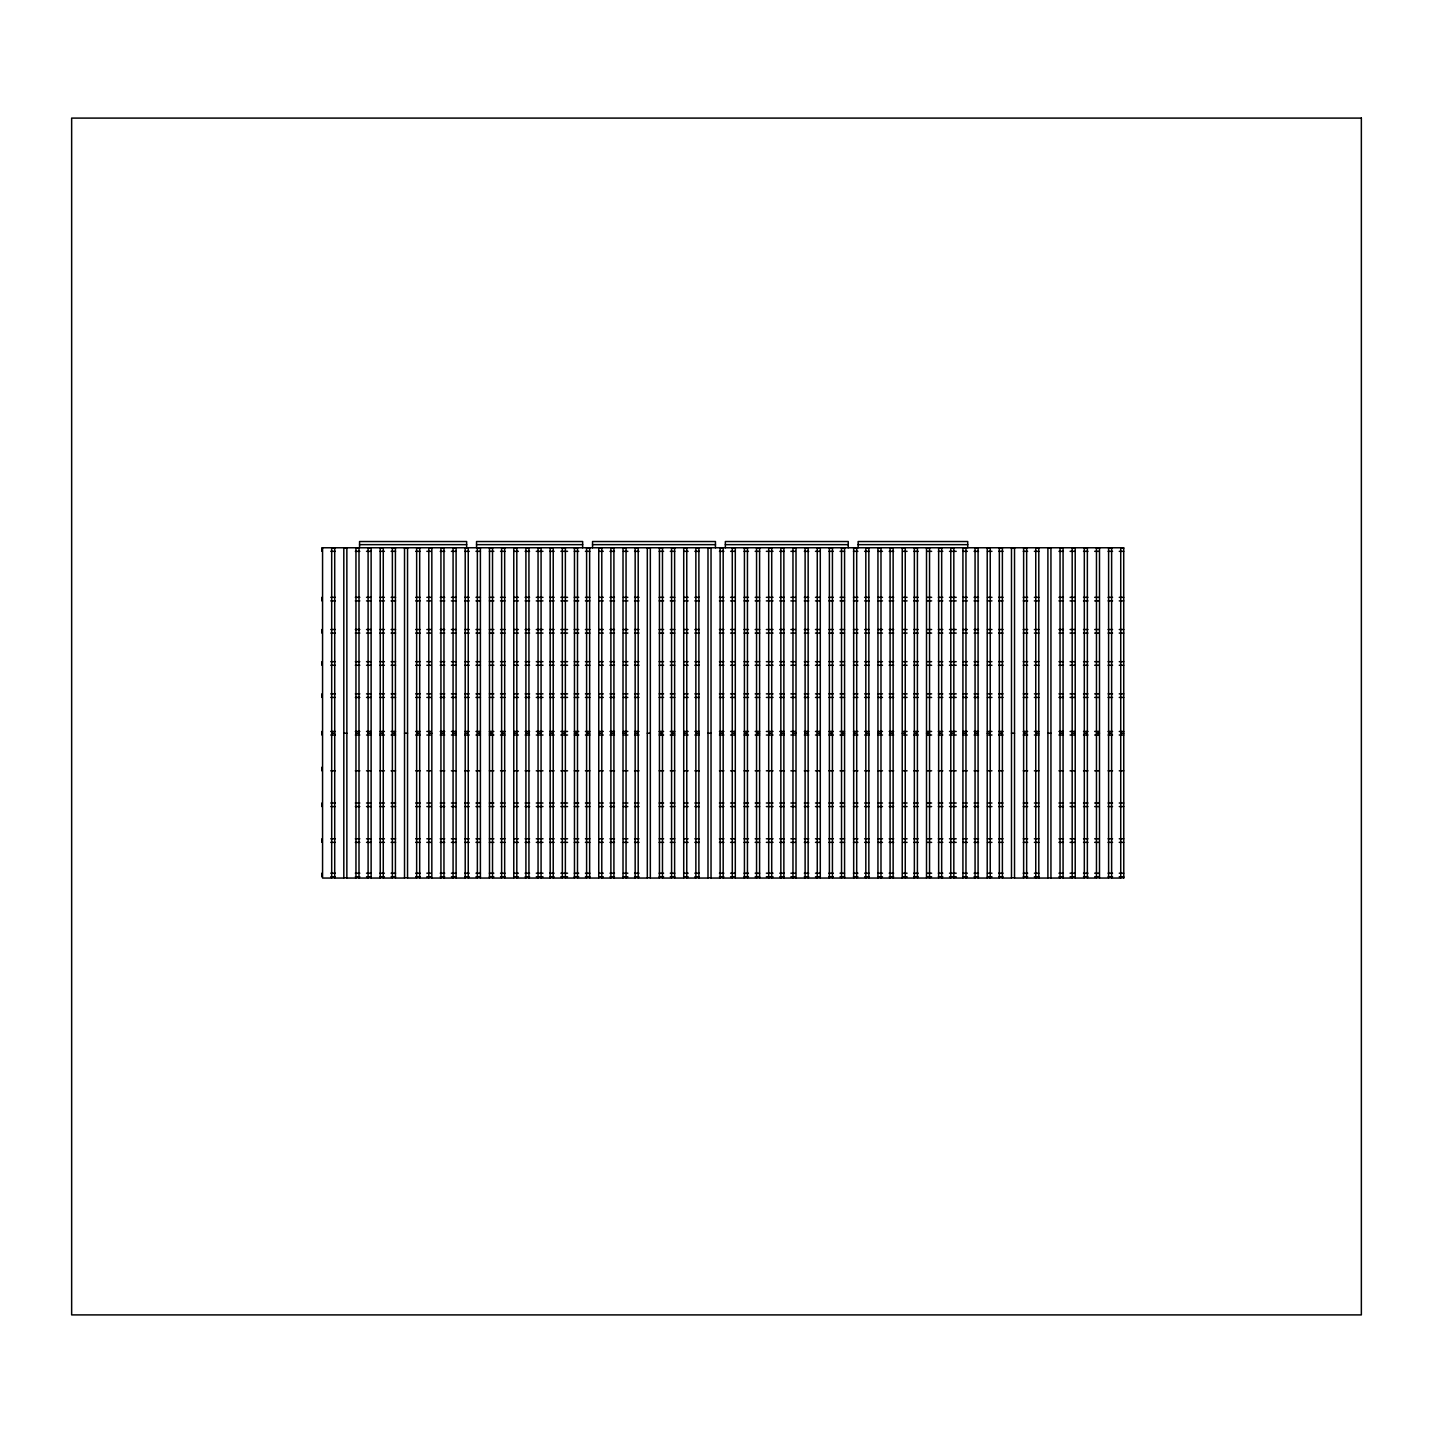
<?xml version="1.0" encoding="UTF-8"?>
<svg xmlns="http://www.w3.org/2000/svg" width="1433" height="1433" viewBox="0 0 1433 1433"><rect width="100%" height="100%" fill="white"/><g stroke="black" fill="none" stroke-linecap="round" stroke-linejoin="round"><path stroke-width="1.5" d="M735.308 547.782L735.308 878.053L744.426 878.053L744.426 547.782M747.453 547.782L747.453 878.053L756.552 878.053L756.552 547.782M759.597 547.782L759.597 878.053L768.697 878.053L768.697 547.782M771.724 547.782L771.724 878.053L780.842 878.053L780.842 547.782M783.869 547.782L783.869 878.053L792.968 878.053L792.968 547.782M796.014 547.782L796.014 878.053L805.113 878.053L805.113 547.782M808.158 547.782L808.158 878.053L817.258 878.053L817.258 547.782M820.285 547.782L820.285 878.053L829.385 878.053L829.385 547.782M832.43 547.782L832.43 878.053L841.529 878.053L841.529 547.782M844.574 547.782L844.574 878.053L853.674 878.053L853.674 547.782M856.701 547.782L856.701 878.053L865.819 878.053L865.819 547.782M868.846 547.782L868.846 878.053L877.945 878.053L877.945 547.782M880.99 547.782L880.99 878.053L890.09 878.053L890.09 547.782M893.135 547.782L893.135 878.053L902.235 878.053L902.235 547.782M905.262 547.782L905.262 878.053L914.361 878.053L914.361 547.782M938.651 547.782L938.651 878.053L929.551 878.053L929.551 547.782M950.778 547.782L950.778 878.053L941.678 878.053L941.678 547.782M999.338 547.782L999.338 878.053L990.239 878.053L990.239 547.782M1026.655 547.782L1026.655 878.053L1035.754 878.053L1035.754 547.782M1047.899 547.782L1047.899 878.053L1038.8 878.053L1038.8 547.782M1060.044 547.782L1060.044 878.053L1050.944 878.053L1050.944 547.782M359.558 544.647L466.656 544.647M476.544 544.647L582.658 544.647M592.546 544.647L715.461 544.647M725.349 544.647L848.246 544.647M858.134 544.647L967.723 544.647M331.686 548.123L334.713 548.123M343.813 548.123L346.858 548.123M355.957 548.123L359.002 548.123M368.102 548.123L371.129 548.123M380.229 548.123L383.274 548.123M392.373 548.123L395.418 548.123M404.518 548.123L407.545 548.123M416.645 548.123L419.69 548.123M428.789 548.123L431.835 548.123M440.934 548.123L443.961 548.123M453.079 548.123L456.106 548.123M465.206 548.123L468.251 548.123M477.35 548.123L480.395 548.123M489.495 548.123L492.522 548.123M501.622 548.123L504.667 548.123M513.766 548.123L516.811 548.123M525.911 548.123L528.938 548.123M538.056 548.123L541.083 548.123M550.182 548.123L553.228 548.123M562.327 548.123L565.372 548.123M574.472 548.123L577.499 548.123M586.599 548.123L589.644 548.123M598.743 548.123L601.788 548.123M610.888 548.123L613.915 548.123M623.015 548.123L626.06 548.123M635.159 548.123L638.204 548.123M647.304 548.123L650.331 548.123M659.449 548.123L662.476 548.123M671.575 548.123L674.621 548.123M683.72 548.123L686.765 548.123M695.865 548.123L698.892 548.123M707.992 548.123L711.037 548.123M720.136 548.123L723.181 548.123M732.281 548.123L735.308 548.123M744.426 548.123L747.453 548.123M756.552 548.123L759.597 548.123M768.697 548.123L771.724 548.123M780.842 548.123L783.869 548.123M792.968 548.123L796.014 548.123M805.113 548.123L808.158 548.123M817.258 548.123L820.285 548.123M829.385 548.123L832.43 548.123M841.529 548.123L844.574 548.123M853.674 548.123L856.701 548.123M865.819 548.123L868.846 548.123M877.945 548.123L880.99 548.123M890.09 548.123L893.135 548.123M902.235 548.123L905.262 548.123M914.361 548.123L917.407 548.123M926.506 548.123L929.551 548.123M938.651 548.123L941.678 548.123M950.778 548.123L953.823 548.123M962.922 548.123L965.967 548.123M975.067 548.123L978.094 548.123M987.212 548.123L990.239 548.123M999.338 548.123L1002.384 548.123M1011.483 548.123L1014.528 548.123M1023.628 548.123L1026.655 548.123M1035.754 548.123L1038.8 548.123M1047.899 548.123L1050.944 548.123M1060.044 548.123L1063.071 548.123M1072.189 548.123L1075.216 548.123M1084.315 548.123L1087.36 548.123M1096.46 548.123L1099.505 548.123M1108.605 548.123L1111.632 548.123M1120.731 548.123L1123.777 548.123M330.79 551.329L335.25 551.329M355.348 551.329L359.826 551.329M366.526 551.329L370.986 551.329M379.924 551.329L384.402 551.329M391.102 551.329L395.562 551.329M415.66 551.329L420.138 551.329M426.837 551.329L431.297 551.329M440.236 551.329L444.696 551.329M451.395 551.329L455.873 551.329M464.811 551.329L469.272 551.329M475.971 551.329L480.431 551.329M489.369 551.329L493.848 551.329M500.547 551.329L505.007 551.329M513.945 551.329L518.406 551.329M525.105 551.329L529.583 551.329M536.282 551.329L542.982 551.329M549.681 551.329L554.141 551.329M560.858 551.329L567.558 551.329M574.257 551.329L578.717 551.329M585.416 551.329L589.894 551.329M598.815 551.329L603.293 551.329M609.992 551.329L614.452 551.329M623.391 551.329L627.851 551.329M634.568 551.329L639.028 551.329M659.126 551.329L663.604 551.329M670.304 551.329L674.764 551.329M683.702 551.329L688.162 551.329M694.862 551.329L699.34 551.329M719.438 551.329L723.898 551.329M730.597 551.329L735.075 551.329M744.014 551.329L748.474 551.329M755.173 551.329L759.651 551.329M766.35 551.329L773.05 551.329M779.749 551.329L784.209 551.329M790.909 551.329L795.387 551.329M804.307 551.329L808.785 551.329M815.484 551.329L819.945 551.329M828.883 551.329L833.361 551.329M840.06 551.329L844.521 551.329M853.459 551.329L857.919 551.329M864.618 551.329L869.097 551.329M878.017 551.329L882.495 551.329M889.194 551.329L893.655 551.329M902.593 551.329L907.071 551.329M913.77 551.329L918.231 551.329M927.169 551.329L931.629 551.329M938.328 551.329L942.807 551.329M949.506 551.329L956.205 551.329M962.904 551.329L967.365 551.329M974.064 551.329L978.542 551.329M987.48 551.329L991.941 551.329M998.64 551.329L1003.1 551.329M1023.216 551.329L1027.676 551.329M1034.375 551.329L1038.853 551.329M1058.951 551.329L1063.411 551.329M1070.111 551.329L1074.589 551.329M1083.527 551.329L1087.987 551.329M1094.687 551.329L1099.147 551.329M1108.085 551.329L1112.563 551.329M1119.263 551.329L1123.723 551.329M330.79 597.328L335.25 597.328M355.348 597.328L359.826 597.328M366.526 597.328L370.986 597.328M379.924 597.328L384.402 597.328M391.102 597.328L395.562 597.328M415.66 597.328L420.138 597.328M426.837 597.328L431.297 597.328M440.236 597.328L444.696 597.328M451.395 597.328L455.873 597.328M464.811 597.328L469.272 597.328M475.971 597.328L480.431 597.328M489.369 597.328L493.848 597.328M500.547 597.328L505.007 597.328M513.945 597.328L518.406 597.328M525.105 597.328L529.583 597.328M536.282 597.328L542.982 597.328M549.681 597.328L554.141 597.328M560.858 597.328L567.558 597.328M574.257 597.328L578.717 597.328M585.416 597.328L589.894 597.328M598.815 597.328L603.293 597.328M609.992 597.328L614.452 597.328M623.391 597.328L627.851 597.328M634.568 597.328L639.028 597.328M659.126 597.328L663.604 597.328M670.304 597.328L674.764 597.328M683.702 597.328L688.162 597.328M694.862 597.328L699.34 597.328M719.438 597.328L723.898 597.328M730.597 597.328L735.075 597.328M744.014 597.328L748.474 597.328M755.173 597.328L759.651 597.328M766.35 597.328L773.05 597.328M779.749 597.328L784.209 597.328M790.909 597.328L795.387 597.328M804.307 597.328L808.785 597.328M815.484 597.328L819.945 597.328M828.883 597.328L833.361 597.328M840.06 597.328L844.521 597.328M853.459 597.328L857.919 597.328M864.618 597.328L869.097 597.328M878.017 597.328L882.495 597.328M889.194 597.328L893.655 597.328M902.593 597.328L907.071 597.328M913.77 597.328L918.231 597.328M927.169 597.328L931.629 597.328M938.328 597.328L942.807 597.328M949.506 597.328L956.205 597.328M962.904 597.328L967.365 597.328M974.064 597.328L978.542 597.328M987.48 597.328L991.941 597.328M998.64 597.328L1003.1 597.328M1023.216 597.328L1027.676 597.328M1034.375 597.328L1038.853 597.328M1058.951 597.328L1063.411 597.328M1070.111 597.328L1074.589 597.328M1083.527 597.328L1087.987 597.328M1094.687 597.328L1099.147 597.328M1108.085 597.328L1112.563 597.328M1119.263 597.328L1123.723 597.328M330.79 600.893L335.25 600.893M355.348 600.893L359.826 600.893M366.526 600.893L370.986 600.893M379.924 600.893L384.402 600.893M391.102 600.893L395.562 600.893M415.66 600.893L420.138 600.893M426.837 600.893L431.297 600.893M440.236 600.893L444.696 600.893M451.395 600.893L455.873 600.893M464.811 600.893L469.272 600.893M475.971 600.893L480.431 600.893M489.369 600.893L493.848 600.893M500.547 600.893L505.007 600.893M513.945 600.893L518.406 600.893M525.105 600.893L529.583 600.893M536.282 600.893L542.982 600.893M549.681 600.893L554.141 600.893M560.858 600.893L567.558 600.893M574.257 600.893L578.717 600.893M585.416 600.893L589.894 600.893M598.815 600.893L603.293 600.893M609.992 600.893L614.452 600.893M623.391 600.893L627.851 600.893M634.568 600.893L639.028 600.893M659.126 600.893L663.604 600.893M670.304 600.893L674.764 600.893M683.702 600.893L688.162 600.893M694.862 600.893L699.34 600.893M719.438 600.893L723.898 600.893M730.597 600.893L735.075 600.893M744.014 600.893L748.474 600.893M755.173 600.893L759.651 600.893M766.35 600.893L773.05 600.893M779.749 600.893L784.209 600.893M790.909 600.893L795.387 600.893M804.307 600.893L808.785 600.893M815.484 600.893L819.945 600.893M828.883 600.893L833.361 600.893M840.06 600.893L844.521 600.893M853.459 600.893L857.919 600.893M864.618 600.893L869.097 600.893M878.017 600.893L882.495 600.893M889.194 600.893L893.655 600.893M902.593 600.893L907.071 600.893M913.77 600.893L918.231 600.893M927.169 600.893L931.629 600.893M938.328 600.893L942.807 600.893M949.506 600.893L956.205 600.893M962.904 600.893L967.365 600.893M974.064 600.893L978.542 600.893M987.48 600.893L991.941 600.893M998.64 600.893L1003.1 600.893M1023.216 600.893L1027.676 600.893M1034.375 600.893L1038.853 600.893M1058.951 600.893L1063.411 600.893M1070.111 600.893L1074.589 600.893M1083.527 600.893L1087.987 600.893M1094.687 600.893L1099.147 600.893M1108.085 600.893L1112.563 600.893M1119.263 600.893L1123.723 600.893M330.79 629.517L335.25 629.517M355.348 629.517L359.826 629.517M366.526 629.517L370.986 629.517M379.924 629.517L384.402 629.517M391.102 629.517L395.562 629.517M415.66 629.517L420.138 629.517M426.837 629.517L431.297 629.517M440.236 629.517L444.696 629.517M451.395 629.517L455.873 629.517M464.811 629.517L469.272 629.517M475.971 629.517L480.431 629.517M489.369 629.517L493.848 629.517M500.547 629.517L505.007 629.517M513.945 629.517L518.406 629.517M525.105 629.517L529.583 629.517M536.282 629.517L542.982 629.517M549.681 629.517L554.141 629.517M560.858 629.517L567.558 629.517M574.257 629.517L578.717 629.517M585.416 629.517L589.894 629.517M598.815 629.517L603.293 629.517M609.992 629.517L614.452 629.517M623.391 629.517L627.851 629.517M634.568 629.517L639.028 629.517M659.126 629.517L663.604 629.517M670.304 629.517L674.764 629.517M683.702 629.517L688.162 629.517M694.862 629.517L699.34 629.517M719.438 629.517L723.898 629.517M730.597 629.517L735.075 629.517M744.014 629.517L748.474 629.517M755.173 629.517L759.651 629.517M766.35 629.517L773.05 629.517M779.749 629.517L784.209 629.517M790.909 629.517L795.387 629.517M804.307 629.517L808.785 629.517M815.484 629.517L819.945 629.517M828.883 629.517L833.361 629.517M840.06 629.517L844.521 629.517M853.459 629.517L857.919 629.517M864.618 629.517L869.097 629.517M878.017 629.517L882.495 629.517M889.194 629.517L893.655 629.517M902.593 629.517L907.071 629.517M913.77 629.517L918.231 629.517M927.169 629.517L931.629 629.517M938.328 629.517L942.807 629.517M949.506 629.517L956.205 629.517M962.904 629.517L967.365 629.517M974.064 629.517L978.542 629.517M987.48 629.517L991.941 629.517M998.64 629.517L1003.1 629.517M1023.216 629.517L1027.676 629.517M1034.375 629.517L1038.853 629.517M1058.951 629.517L1063.411 629.517M1070.111 629.517L1074.589 629.517M1083.527 629.517L1087.987 629.517M1094.687 629.517L1099.147 629.517M1108.085 629.517L1112.563 629.517M1119.263 629.517L1123.723 629.517M330.79 633.081L335.25 633.081M355.348 633.081L359.826 633.081M366.526 633.081L370.986 633.081M379.924 633.081L384.402 633.081M391.102 633.081L395.562 633.081M415.66 633.081L420.138 633.081M426.837 633.081L431.297 633.081M440.236 633.081L444.696 633.081M451.395 633.081L455.873 633.081M464.811 633.081L469.272 633.081M475.971 633.081L480.431 633.081M489.369 633.081L493.848 633.081M500.547 633.081L505.007 633.081M513.945 633.081L518.406 633.081M525.105 633.081L529.583 633.081M536.282 633.081L542.982 633.081M549.681 633.081L554.141 633.081M560.858 633.081L567.558 633.081M574.257 633.081L578.717 633.081M585.416 633.081L589.894 633.081M598.815 633.081L603.293 633.081M609.992 633.081L614.452 633.081M623.391 633.081L627.851 633.081M634.568 633.081L639.028 633.081M659.126 633.081L663.604 633.081M670.304 633.081L674.764 633.081M683.702 633.081L688.162 633.081M694.862 633.081L699.34 633.081M719.438 633.081L723.898 633.081M730.597 633.081L735.075 633.081M744.014 633.081L748.474 633.081M755.173 633.081L759.651 633.081M766.35 633.081L773.05 633.081M779.749 633.081L784.209 633.081M790.909 633.081L795.387 633.081M804.307 633.081L808.785 633.081M815.484 633.081L819.945 633.081M828.883 633.081L833.361 633.081M840.06 633.081L844.521 633.081M853.459 633.081L857.919 633.081M864.618 633.081L869.097 633.081M878.017 633.081L882.495 633.081M889.194 633.081L893.655 633.081M902.593 633.081L907.071 633.081M913.77 633.081L918.231 633.081M927.169 633.081L931.629 633.081M938.328 633.081L942.807 633.081M949.506 633.081L956.205 633.081M962.904 633.081L967.365 633.081M974.064 633.081L978.542 633.081M987.48 633.081L991.941 633.081M998.64 633.081L1003.1 633.081M1023.216 633.081L1027.676 633.081M1034.375 633.081L1038.853 633.081M1058.951 633.081L1063.411 633.081M1070.111 633.081L1074.589 633.081M1083.527 633.081L1087.987 633.081M1094.687 633.081L1099.147 633.081M1108.085 633.081L1112.563 633.081M1119.263 633.081L1123.723 633.081M330.79 661.688L335.25 661.688M355.348 661.688L359.826 661.688M366.526 661.688L370.986 661.688M379.924 661.688L384.402 661.688M391.102 661.688L395.562 661.688M415.66 661.688L420.138 661.688M426.837 661.688L431.297 661.688M440.236 661.688L444.696 661.688M451.395 661.688L455.873 661.688M464.811 661.688L469.272 661.688M475.971 661.688L480.431 661.688M489.369 661.688L493.848 661.688M500.547 661.688L505.007 661.688M513.945 661.688L518.406 661.688M525.105 661.688L529.583 661.688M536.282 661.688L542.982 661.688M549.681 661.688L554.141 661.688M560.858 661.688L567.558 661.688M574.257 661.688L578.717 661.688M585.416 661.688L589.894 661.688M598.815 661.688L603.293 661.688M609.992 661.688L614.452 661.688M623.391 661.688L627.851 661.688M634.568 661.688L639.028 661.688M659.126 661.688L663.604 661.688M670.304 661.688L674.764 661.688M683.702 661.688L688.162 661.688M694.862 661.688L699.34 661.688M719.438 661.688L723.898 661.688M730.597 661.688L735.075 661.688M744.014 661.688L748.474 661.688M755.173 661.688L759.651 661.688M766.35 661.688L773.05 661.688M779.749 661.688L784.209 661.688M790.909 661.688L795.387 661.688M804.307 661.688L808.785 661.688M815.484 661.688L819.945 661.688M828.883 661.688L833.361 661.688M840.06 661.688L844.521 661.688M853.459 661.688L857.919 661.688M864.618 661.688L869.097 661.688M878.017 661.688L882.495 661.688M889.194 661.688L893.655 661.688M902.593 661.688L907.071 661.688M913.77 661.688L918.231 661.688M927.169 661.688L931.629 661.688M938.328 661.688L942.807 661.688M949.506 661.688L956.205 661.688M962.904 661.688L967.365 661.688M974.064 661.688L978.542 661.688M987.48 661.688L991.941 661.688M998.64 661.688L1003.1 661.688M1023.216 661.688L1027.676 661.688M1034.375 661.688L1038.853 661.688M1058.951 661.688L1063.411 661.688M1070.111 661.688L1074.589 661.688M1083.527 661.688L1087.987 661.688M1094.687 661.688L1099.147 661.688M1108.085 661.688L1112.563 661.688M1119.263 661.688L1123.723 661.688M330.79 665.252L335.25 665.252M355.348 665.252L359.826 665.252M366.526 665.252L370.986 665.252M379.924 665.252L384.402 665.252M391.102 665.252L395.562 665.252M415.66 665.252L420.138 665.252M426.837 665.252L431.297 665.252M440.236 665.252L444.696 665.252M451.395 665.252L455.873 665.252M464.811 665.252L469.272 665.252M475.971 665.252L480.431 665.252M489.369 665.252L493.848 665.252M500.547 665.252L505.007 665.252M513.945 665.252L518.406 665.252M525.105 665.252L529.583 665.252M536.282 665.252L542.982 665.252M549.681 665.252L554.141 665.252M560.858 665.252L567.558 665.252M574.257 665.252L578.717 665.252M585.416 665.252L589.894 665.252M598.815 665.252L603.293 665.252M609.992 665.252L614.452 665.252M623.391 665.252L627.851 665.252M634.568 665.252L639.028 665.252M659.126 665.252L663.604 665.252M670.304 665.252L674.764 665.252M683.702 665.252L688.162 665.252M694.862 665.252L699.34 665.252M719.438 665.252L723.898 665.252M730.597 665.252L735.075 665.252M744.014 665.252L748.474 665.252M755.173 665.252L759.651 665.252M766.35 665.252L773.05 665.252M779.749 665.252L784.209 665.252M790.909 665.252L795.387 665.252M804.307 665.252L808.785 665.252M815.484 665.252L819.945 665.252M828.883 665.252L833.361 665.252M840.06 665.252L844.521 665.252M853.459 665.252L857.919 665.252M864.618 665.252L869.097 665.252M878.017 665.252L882.495 665.252M889.194 665.252L893.655 665.252M902.593 665.252L907.071 665.252M913.77 665.252L918.231 665.252M927.169 665.252L931.629 665.252M938.328 665.252L942.807 665.252M949.506 665.252L956.205 665.252M962.904 665.252L967.365 665.252M974.064 665.252L978.542 665.252M987.48 665.252L991.941 665.252M998.64 665.252L1003.1 665.252M1023.216 665.252L1027.676 665.252M1034.375 665.252L1038.853 665.252M1058.951 665.252L1063.411 665.252M1070.111 665.252L1074.589 665.252M1083.527 665.252L1087.987 665.252M1094.687 665.252L1099.147 665.252M1108.085 665.252L1112.563 665.252M1119.263 665.252L1123.723 665.252M330.79 693.859L335.25 693.859M355.348 693.859L359.826 693.859M366.526 693.859L370.986 693.859M379.924 693.859L384.402 693.859M391.102 693.859L395.562 693.859M415.66 693.859L420.138 693.859M426.837 693.859L431.297 693.859M440.236 693.859L444.696 693.859M451.395 693.859L455.873 693.859M464.811 693.859L469.272 693.859M475.971 693.859L480.431 693.859M489.369 693.859L493.848 693.859M500.547 693.859L505.007 693.859M513.945 693.859L518.406 693.859M525.105 693.859L529.583 693.859M536.282 693.859L542.982 693.859M549.681 693.859L554.141 693.859M560.858 693.859L567.558 693.859M574.257 693.859L578.717 693.859M585.416 693.859L589.894 693.859M598.815 693.859L603.293 693.859M609.992 693.859L614.452 693.859M623.391 693.859L627.851 693.859M634.568 693.859L639.028 693.859M659.126 693.859L663.604 693.859M670.304 693.859L674.764 693.859M683.702 693.859L688.162 693.859M694.862 693.859L699.34 693.859M719.438 693.859L723.898 693.859M730.597 693.859L735.075 693.859M744.014 693.859L748.474 693.859M755.173 693.859L759.651 693.859M766.35 693.859L773.05 693.859M779.749 693.859L784.209 693.859M790.909 693.859L795.387 693.859M804.307 693.859L808.785 693.859M815.484 693.859L819.945 693.859M828.883 693.859L833.361 693.859M840.06 693.859L844.521 693.859M853.459 693.859L857.919 693.859M864.618 693.859L869.097 693.859M878.017 693.859L882.495 693.859M889.194 693.859L893.655 693.859M902.593 693.859L907.071 693.859M913.77 693.859L918.231 693.859M927.169 693.859L931.629 693.859M938.328 693.859L942.807 693.859M949.506 693.859L956.205 693.859M962.904 693.859L967.365 693.859M974.064 693.859L978.542 693.859M987.48 693.859L991.941 693.859M998.64 693.859L1003.1 693.859M1023.216 693.859L1027.676 693.859M1034.375 693.859L1038.853 693.859M1058.951 693.859L1063.411 693.859M1070.111 693.859L1074.589 693.859M1083.527 693.859L1087.987 693.859M1094.687 693.859L1099.147 693.859M1108.085 693.859L1112.563 693.859M1119.263 693.859L1123.723 693.859M330.79 697.423L335.25 697.423M355.348 697.423L359.826 697.423M366.526 697.423L370.986 697.423M379.924 697.423L384.402 697.423M391.102 697.423L395.562 697.423M415.66 697.423L420.138 697.423M426.837 697.423L431.297 697.423M440.236 697.423L444.696 697.423M451.395 697.423L455.873 697.423M464.811 697.423L469.272 697.423M475.971 697.423L480.431 697.423M489.369 697.423L493.848 697.423M500.547 697.423L505.007 697.423M513.945 697.423L518.406 697.423M525.105 697.423L529.583 697.423M536.282 697.423L542.982 697.423M549.681 697.423L554.141 697.423M560.858 697.423L567.558 697.423M574.257 697.423L578.717 697.423M585.416 697.423L589.894 697.423M598.815 697.423L603.293 697.423M609.992 697.423L614.452 697.423M623.391 697.423L627.851 697.423M634.568 697.423L639.028 697.423M659.126 697.423L663.604 697.423M670.304 697.423L674.764 697.423M683.702 697.423L688.162 697.423M694.862 697.423L699.34 697.423M719.438 697.423L723.898 697.423M730.597 697.423L735.075 697.423M744.014 697.423L748.474 697.423M755.173 697.423L759.651 697.423M766.35 697.423L773.05 697.423M779.749 697.423L784.209 697.423M790.909 697.423L795.387 697.423M804.307 697.423L808.785 697.423M815.484 697.423L819.945 697.423M828.883 697.423L833.361 697.423M840.06 697.423L844.521 697.423M853.459 697.423L857.919 697.423M864.618 697.423L869.097 697.423M878.017 697.423L882.495 697.423M889.194 697.423L893.655 697.423M902.593 697.423L907.071 697.423M913.77 697.423L918.231 697.423M927.169 697.423L931.629 697.423M938.328 697.423L942.807 697.423M949.506 697.423L956.205 697.423M962.904 697.423L967.365 697.423M974.064 697.423L978.542 697.423M987.48 697.423L991.941 697.423M998.64 697.423L1003.1 697.423M1023.216 697.423L1027.676 697.423M1034.375 697.423L1038.853 697.423M1058.951 697.423L1063.411 697.423M1070.111 697.423L1074.589 697.423M1083.527 697.423L1087.987 697.423M1094.687 697.423L1099.147 697.423M1108.085 697.423L1112.563 697.423M1119.263 697.423L1123.723 697.423M330.79 731.457L335.25 731.457M355.348 731.457L359.826 731.457M366.526 731.457L370.986 731.457M379.924 731.457L384.402 731.457M391.102 731.457L395.562 731.457M415.66 731.457L420.138 731.457M426.837 731.457L431.297 731.457M440.236 731.457L444.696 731.457M451.395 731.457L455.873 731.457M464.811 731.457L469.272 731.457M475.971 731.457L480.431 731.457M489.369 731.457L493.848 731.457M500.547 731.457L505.007 731.457M513.945 731.457L518.406 731.457M525.105 731.457L529.583 731.457M536.282 731.457L542.982 731.457M549.681 731.457L554.141 731.457M560.858 731.457L567.558 731.457M574.257 731.457L578.717 731.457M585.416 731.457L589.894 731.457M598.815 731.457L603.293 731.457M609.992 731.457L614.452 731.457M623.391 731.457L627.851 731.457M634.568 731.457L639.028 731.457M659.126 731.457L663.604 731.457M670.304 731.457L674.764 731.457M683.702 731.457L688.162 731.457M694.862 731.457L699.34 731.457M719.438 731.457L723.898 731.457M730.597 731.457L735.075 731.457M744.014 731.457L748.474 731.457M755.173 731.457L759.651 731.457M766.35 731.457L773.05 731.457M779.749 731.457L784.209 731.457M790.909 731.457L795.387 731.457M804.307 731.457L808.785 731.457M815.484 731.457L819.945 731.457M828.883 731.457L833.361 731.457M840.06 731.457L844.521 731.457M853.459 731.457L857.919 731.457M864.618 731.457L869.097 731.457M878.017 731.457L882.495 731.457M889.194 731.457L893.655 731.457M902.593 731.457L907.071 731.457M913.77 731.457L918.231 731.457M927.169 731.457L931.629 731.457M938.328 731.457L942.807 731.457M949.506 731.457L956.205 731.457M962.904 731.457L967.365 731.457M974.064 731.457L978.542 731.457M987.48 731.457L991.941 731.457M998.64 731.457L1003.1 731.457M1023.216 731.457L1027.676 731.457M1034.375 731.457L1038.853 731.457M1058.951 731.457L1063.411 731.457M1070.111 731.457L1074.589 731.457M1083.527 731.457L1087.987 731.457M1094.687 731.457L1099.147 731.457M1108.085 731.457L1112.563 731.457M1119.263 731.457L1123.723 731.457M331.686 733.194L334.713 733.248M343.813 733.248L346.858 733.194M355.957 733.194L359.002 733.248M368.102 733.248L371.129 733.194M380.229 733.248L383.274 733.194M392.373 733.248L395.418 733.194M404.518 733.248L407.545 733.194M416.645 733.248L419.69 733.194M428.789 733.194L431.835 733.248M440.934 733.194L443.961 733.248M453.079 733.194L456.106 733.248M465.206 733.248L468.251 733.194M477.35 733.248L480.395 733.194M489.495 733.248L492.522 733.194M501.622 733.194L504.667 733.248M513.766 733.248L516.811 733.194M525.911 733.194L528.938 733.248M538.056 733.194L541.083 733.248M550.182 733.194L553.228 733.248M562.327 733.248L565.372 733.194M574.472 733.248L577.499 733.194M586.599 733.248L589.644 733.194M598.743 733.248L601.788 733.194M610.888 733.248L613.915 733.194M623.015 733.194L626.06 733.248M635.159 733.194L638.204 733.248M647.304 733.194L650.331 733.248M659.449 733.248L662.476 733.194M671.575 733.248L674.621 733.194M683.72 733.194L686.765 733.248M695.865 733.248L698.892 733.194M707.992 733.248L711.037 733.194M720.136 733.248L723.181 733.194M732.281 733.194L735.308 733.248M744.426 733.248L747.453 733.194M756.552 733.248L759.597 733.194M768.697 733.194L771.724 733.248M780.842 733.194L783.869 733.248M792.968 733.248L796.014 733.194M805.113 733.194L808.158 733.248M817.258 733.194L820.285 733.248M829.385 733.248L832.43 733.194M841.529 733.248L844.574 733.194M853.674 733.194L856.701 733.248M865.819 733.194L868.846 733.248M877.945 733.194L880.99 733.248M890.09 733.194L893.135 733.248M902.235 733.248L905.262 733.194M914.361 733.248L917.407 733.194M926.506 733.248L929.551 733.194M938.651 733.194L941.678 733.248M950.778 733.248L953.823 733.194M962.922 733.248L965.967 733.194M975.067 733.248L978.094 733.194M987.212 733.248L990.239 733.194M999.338 733.194L1002.384 733.248M1011.483 733.194L1014.528 733.248M1023.628 733.248L1026.655 733.194M1035.754 733.194L1038.8 733.194M1047.899 733.248L1050.944 733.194M1060.044 733.194L1063.071 733.248M1072.189 733.248L1075.216 733.194M1084.315 733.248L1087.36 733.194M1096.46 733.248L1099.505 733.194M1108.605 733.248L1111.632 733.194M1120.731 733.194L1123.777 733.248M330.79 735.022L335.25 735.022M355.348 735.022L359.826 735.022M366.526 735.022L370.986 735.022M379.924 735.022L384.402 735.022M391.102 735.022L395.562 735.022M415.66 735.022L420.138 735.022M426.837 735.022L431.297 735.022M440.236 735.022L444.696 735.022M451.395 735.022L455.873 735.022M464.811 735.022L469.272 735.022M475.971 735.022L480.431 735.022M489.369 735.022L493.848 735.022M500.547 735.022L505.007 735.022M513.945 735.022L518.406 735.022M525.105 735.022L529.583 735.022M536.282 735.022L542.982 735.022M549.681 735.022L554.141 735.022M560.858 735.022L567.558 735.022M574.257 735.022L578.717 735.022M585.416 735.022L589.894 735.022M598.815 735.022L603.293 735.022M609.992 735.022L614.452 735.022M623.391 735.022L627.851 735.022M634.568 735.022L639.028 735.022M659.126 735.022L663.604 735.022M670.304 735.022L674.764 735.022M683.702 735.022L688.162 735.022M694.862 735.022L699.34 735.022M719.438 735.022L723.898 735.022M730.597 735.022L735.075 735.022M744.014 735.022L748.474 735.022M755.173 735.022L759.651 735.022M766.35 735.022L773.05 735.022M779.749 735.022L784.209 735.022M790.909 735.022L795.387 735.022M804.307 735.022L808.785 735.022M815.484 735.022L819.945 735.022M828.883 735.022L833.361 735.022M840.06 735.022L844.521 735.022M853.459 735.022L857.919 735.022M864.618 735.022L869.097 735.022M878.017 735.022L882.495 735.022M889.194 735.022L893.655 735.022M902.593 735.022L907.071 735.022M913.77 735.022L918.231 735.022M927.169 735.022L931.629 735.022M938.328 735.022L942.807 735.022M949.506 735.022L956.205 735.022M962.904 735.022L967.365 735.022M974.064 735.022L978.542 735.022M987.48 735.022L991.941 735.022M998.64 735.022L1003.1 735.022M1023.216 735.022L1027.676 735.022M1034.375 735.022L1038.853 735.022M1058.951 735.022L1063.411 735.022M1070.111 735.022L1074.589 735.022M1083.527 735.022L1087.987 735.022M1094.687 735.022L1099.147 735.022M1108.085 735.022L1112.563 735.022M1119.263 735.022L1123.723 735.022M330.79 770.811L335.25 770.811M355.348 770.811L359.826 770.811M366.526 770.811L370.986 770.811M379.924 770.811L384.402 770.811M391.102 770.811L395.562 770.811M415.66 770.811L420.138 770.811M426.837 770.811L431.297 770.811M440.236 770.811L444.696 770.811M451.395 770.811L455.873 770.811M464.811 770.811L469.272 770.811M475.971 770.811L480.431 770.811M489.369 770.811L493.848 770.811M500.547 770.811L505.007 770.811M513.945 770.811L518.406 770.811M525.105 770.811L529.583 770.811M536.282 770.811L542.982 770.811M549.681 770.811L554.141 770.811M560.858 770.811L567.558 770.811M574.257 770.811L578.717 770.811M585.416 770.811L589.894 770.811M598.815 770.811L603.293 770.811M609.992 770.811L614.452 770.811M623.391 770.811L627.851 770.811M634.568 770.811L639.028 770.811M659.126 770.811L663.604 770.811M670.304 770.811L674.764 770.811M683.702 770.811L688.162 770.811M694.862 770.811L699.34 770.811M719.438 770.811L723.898 770.811M730.597 770.811L735.075 770.811M744.014 770.811L748.474 770.811M755.173 770.811L759.651 770.811M766.35 770.811L773.05 770.811M779.749 770.811L784.209 770.811M790.909 770.811L795.387 770.811M804.307 770.811L808.785 770.811M815.484 770.811L819.945 770.811M828.883 770.811L833.361 770.811M840.06 770.811L844.521 770.811M853.459 770.811L857.919 770.811M864.618 770.811L869.097 770.811M878.017 770.811L882.495 770.811M889.194 770.811L893.655 770.811M902.593 770.811L907.071 770.811M913.77 770.811L918.231 770.811M927.169 770.811L931.629 770.811M938.328 770.811L942.807 770.811M949.506 770.811L956.205 770.811M962.904 770.811L967.365 770.811M974.064 770.811L978.542 770.811M987.48 770.811L991.941 770.811M998.64 770.811L1003.1 770.811M1023.216 770.811L1027.676 770.811M1034.375 770.811L1038.853 770.811M1058.951 770.811L1063.411 770.811M1070.111 770.811L1074.589 770.811M1083.527 770.811L1087.987 770.811M1094.687 770.811L1099.147 770.811M1108.085 770.811L1112.563 770.811M1119.263 770.811L1123.723 770.811M330.79 803.017L335.25 803.017M355.348 803.017L359.826 803.017M366.526 803.017L370.986 803.017M379.924 803.017L384.402 803.017M391.102 803.017L395.562 803.017M415.66 803.017L420.138 803.017M426.837 803.017L431.297 803.017M440.236 803.017L444.696 803.017M451.395 803.017L455.873 803.017M464.811 803.017L469.272 803.017M475.971 803.017L480.431 803.017M489.369 803.017L493.848 803.017M500.547 803.017L505.007 803.017M513.945 803.017L518.406 803.017M525.105 803.017L529.583 803.017M536.282 803.017L542.982 803.017M549.681 803.017L554.141 803.017M560.858 803.017L567.558 803.017M574.257 803.017L578.717 803.017M585.416 803.017L589.894 803.017M598.815 803.017L603.293 803.017M609.992 803.017L614.452 803.017M623.391 803.017L627.851 803.017M634.568 803.017L639.028 803.017M659.126 803.017L663.604 803.017M670.304 803.017L674.764 803.017M683.702 803.017L688.162 803.017M694.862 803.017L699.34 803.017M719.438 803.017L723.898 803.017M730.597 803.017L735.075 803.017M744.014 803.017L748.474 803.017M755.173 803.017L759.651 803.017M766.35 803.017L773.05 803.017M779.749 803.017L784.209 803.017M790.909 803.017L795.387 803.017M804.307 803.017L808.785 803.017M815.484 803.017L819.945 803.017M828.883 803.017L833.361 803.017M840.06 803.017L844.521 803.017M853.459 803.017L857.919 803.017M864.618 803.017L869.097 803.017M878.017 803.017L882.495 803.017M889.194 803.017L893.655 803.017M902.593 803.017L907.071 803.017M913.77 803.017L918.231 803.017M927.169 803.017L931.629 803.017M938.328 803.017L942.807 803.017M949.506 803.017L956.205 803.017M962.904 803.017L967.365 803.017M974.064 803.017L978.542 803.017M987.48 803.017L991.941 803.017M998.64 803.017L1003.1 803.017M1023.216 803.017L1027.676 803.017M1034.375 803.017L1038.853 803.017M1058.951 803.017L1063.411 803.017M1070.111 803.017L1074.589 803.017M1083.527 803.017L1087.987 803.017M1094.687 803.017L1099.147 803.017M1108.085 803.017L1112.563 803.017M1119.263 803.017L1123.723 803.017M330.79 806.582L335.25 806.582M355.348 806.582L359.826 806.582M366.526 806.582L370.986 806.582M379.924 806.582L384.402 806.582M391.102 806.582L395.562 806.582M415.66 806.582L420.138 806.582M426.837 806.582L431.297 806.582M440.236 806.582L444.696 806.582M451.395 806.582L455.873 806.582M464.811 806.582L469.272 806.582M475.971 806.582L480.431 806.582M489.369 806.582L493.848 806.582M500.547 806.582L505.007 806.582M513.945 806.582L518.406 806.582M525.105 806.582L529.583 806.582M536.282 806.582L542.982 806.582M549.681 806.582L554.141 806.582M560.858 806.582L567.558 806.582M574.257 806.582L578.717 806.582M585.416 806.582L589.894 806.582M598.815 806.582L603.293 806.582M609.992 806.582L614.452 806.582M623.391 806.582L627.851 806.582M634.568 806.582L639.028 806.582M659.126 806.582L663.604 806.582M670.304 806.582L674.764 806.582M683.702 806.582L688.162 806.582M694.862 806.582L699.34 806.582M719.438 806.582L723.898 806.582M730.597 806.582L735.075 806.582M744.014 806.582L748.474 806.582M755.173 806.582L759.651 806.582M766.35 806.582L773.05 806.582M779.749 806.582L784.209 806.582M790.909 806.582L795.387 806.582M804.307 806.582L808.785 806.582M815.484 806.582L819.945 806.582M828.883 806.582L833.361 806.582M840.06 806.582L844.521 806.582M853.459 806.582L857.919 806.582M864.618 806.582L869.097 806.582M878.017 806.582L882.495 806.582M889.194 806.582L893.655 806.582M902.593 806.582L907.071 806.582M913.77 806.582L918.231 806.582M927.169 806.582L931.629 806.582M938.328 806.582L942.807 806.582M949.506 806.582L956.205 806.582M962.904 806.582L967.365 806.582M974.064 806.582L978.542 806.582M987.48 806.582L991.941 806.582M998.64 806.582L1003.1 806.582M1023.216 806.582L1027.676 806.582M1034.375 806.582L1038.853 806.582M1058.951 806.582L1063.411 806.582M1070.111 806.582L1074.589 806.582M1083.527 806.582L1087.987 806.582M1094.687 806.582L1099.147 806.582M1108.085 806.582L1112.563 806.582M1119.263 806.582L1123.723 806.582M330.79 838.789L335.25 838.789M355.348 838.789L359.826 838.789M366.526 838.789L370.986 838.789M379.924 838.789L384.402 838.789M391.102 838.789L395.562 838.789M415.66 838.789L420.138 838.789M426.837 838.789L431.297 838.789M440.236 838.789L444.696 838.789M451.395 838.789L455.873 838.789M464.811 838.789L469.272 838.789M475.971 838.789L480.431 838.789M489.369 838.789L493.848 838.789M500.547 838.789L505.007 838.789M513.945 838.789L518.406 838.789M525.105 838.789L529.583 838.789M536.282 838.789L542.982 838.789M549.681 838.789L554.141 838.789M560.858 838.789L567.558 838.789M574.257 838.789L578.717 838.789M585.416 838.789L589.894 838.789M598.815 838.789L603.293 838.789M609.992 838.789L614.452 838.789M623.391 838.789L627.851 838.789M634.568 838.789L639.028 838.789M659.126 838.789L663.604 838.789M670.304 838.789L674.764 838.789M683.702 838.789L688.162 838.789M694.862 838.789L699.34 838.789M719.438 838.789L723.898 838.789M730.597 838.789L735.075 838.789M744.014 838.789L748.474 838.789M755.173 838.789L759.651 838.789M766.35 838.789L773.05 838.789M779.749 838.789L784.209 838.789M790.909 838.789L795.387 838.789M804.307 838.789L808.785 838.789M815.484 838.789L819.945 838.789M828.883 838.789L833.361 838.789M840.06 838.789L844.521 838.789M853.459 838.789L857.919 838.789M864.618 838.789L869.097 838.789M878.017 838.789L882.495 838.789M889.194 838.789L893.655 838.789M902.593 838.789L907.071 838.789M913.77 838.789L918.231 838.789M927.169 838.789L931.629 838.789M938.328 838.789L942.807 838.789M949.506 838.789L956.205 838.789M962.904 838.789L967.365 838.789M974.064 838.789L978.542 838.789M987.48 838.789L991.941 838.789M998.64 838.789L1003.1 838.789M1023.216 838.789L1027.676 838.789M1034.375 838.789L1038.853 838.789M1058.951 838.789L1063.411 838.789M1070.111 838.789L1074.589 838.789M1083.527 838.789L1087.987 838.789M1094.687 838.789L1099.147 838.789M1108.085 838.789L1112.563 838.789M1119.263 838.789L1123.723 838.789M330.79 842.353L335.25 842.353M355.348 842.353L359.826 842.353M366.526 842.353L370.986 842.353M379.924 842.353L384.402 842.353M391.102 842.353L395.562 842.353M415.66 842.353L420.138 842.353M426.837 842.353L431.297 842.353M440.236 842.353L444.696 842.353M451.395 842.353L455.873 842.353M464.811 842.353L469.272 842.353M475.971 842.353L480.431 842.353M489.369 842.353L493.848 842.353M500.547 842.353L505.007 842.353M513.945 842.353L518.406 842.353M525.105 842.353L529.583 842.353M536.282 842.353L542.982 842.353M549.681 842.353L554.141 842.353M560.858 842.353L567.558 842.353M574.257 842.353L578.717 842.353M585.416 842.353L589.894 842.353M598.815 842.353L603.293 842.353M609.992 842.353L614.452 842.353M623.391 842.353L627.851 842.353M634.568 842.353L639.028 842.353M659.126 842.353L663.604 842.353M670.304 842.353L674.764 842.353M683.702 842.353L688.162 842.353M694.862 842.353L699.34 842.353M719.438 842.353L723.898 842.353M730.597 842.353L735.075 842.353M744.014 842.353L748.474 842.353M755.173 842.353L759.651 842.353M766.35 842.353L773.05 842.353M779.749 842.353L784.209 842.353M790.909 842.353L795.387 842.353M804.307 842.353L808.785 842.353M815.484 842.353L819.945 842.353M828.883 842.353L833.361 842.353M840.06 842.353L844.521 842.353M853.459 842.353L857.919 842.353M864.618 842.353L869.097 842.353M878.017 842.353L882.495 842.353M889.194 842.353L893.655 842.353M902.593 842.353L907.071 842.353M913.77 842.353L918.231 842.353M927.169 842.353L931.629 842.353M938.328 842.353L942.807 842.353M949.506 842.353L956.205 842.353M962.904 842.353L967.365 842.353M974.064 842.353L978.542 842.353M987.48 842.353L991.941 842.353M998.64 842.353L1003.1 842.353M1023.216 842.353L1027.676 842.353M1034.375 842.353L1038.853 842.353M1058.951 842.353L1063.411 842.353M1070.111 842.353L1074.589 842.353M1083.527 842.353L1087.987 842.353M1094.687 842.353L1099.147 842.353M1108.085 842.353L1112.563 842.353M1119.263 842.353L1123.723 842.353M330.79 873.199L335.25 873.199M355.348 873.199L359.826 873.199M366.526 873.199L370.986 873.199M379.924 873.199L384.402 873.199M391.102 873.199L395.562 873.199M415.66 873.199L420.138 873.199M426.837 873.199L431.297 873.199M440.236 873.199L444.696 873.199M451.395 873.199L455.873 873.199M464.811 873.199L469.272 873.199M475.971 873.199L480.431 873.199M489.369 873.199L493.848 873.199M500.547 873.199L505.007 873.199M513.945 873.199L518.406 873.199M525.105 873.199L529.583 873.199M536.282 873.199L542.982 873.199M549.681 873.199L554.141 873.199M560.858 873.199L567.558 873.199M574.257 873.199L578.717 873.199M585.416 873.199L589.894 873.199M598.815 873.199L603.293 873.199M609.992 873.199L614.452 873.199M623.391 873.199L627.851 873.199M634.568 873.199L639.028 873.199M659.126 873.199L663.604 873.199M670.304 873.199L674.764 873.199M683.702 873.199L688.162 873.199M694.862 873.199L699.34 873.199M719.438 873.199L723.898 873.199M730.597 873.199L735.075 873.199M744.014 873.199L748.474 873.199M755.173 873.199L759.651 873.199M766.35 873.199L773.05 873.199M779.749 873.199L784.209 873.199M790.909 873.199L795.387 873.199M804.307 873.199L808.785 873.199M815.484 873.199L819.945 873.199M828.883 873.199L833.361 873.199M840.06 873.199L844.521 873.199M853.459 873.199L857.919 873.199M864.618 873.199L869.097 873.199M878.017 873.199L882.495 873.199M889.194 873.199L893.655 873.199M902.593 873.199L907.071 873.199M913.77 873.199L918.231 873.199M927.169 873.199L931.629 873.199M938.328 873.199L942.807 873.199M949.506 873.199L956.205 873.199M962.904 873.199L967.365 873.199M974.064 873.199L978.542 873.199M987.48 873.199L991.941 873.199M998.64 873.199L1003.1 873.199M1023.216 873.199L1027.676 873.199M1034.375 873.199L1038.853 873.199M1058.951 873.199L1063.411 873.199M1070.111 873.199L1074.589 873.199M1083.527 873.199L1087.987 873.199M1094.687 873.199L1099.147 873.199M1108.085 873.199L1112.563 873.199M1119.263 873.199L1123.723 873.199M330.79 876.763L335.25 876.763M355.348 876.763L359.826 876.763M366.526 876.763L370.986 876.763M379.924 876.763L384.402 876.763M391.102 876.763L395.562 876.763M415.66 876.763L420.138 876.763M426.837 876.763L431.297 876.763M440.236 876.763L444.696 876.763M451.395 876.763L455.873 876.763M464.811 876.763L469.272 876.763M475.971 876.763L480.431 876.763M489.369 876.763L493.848 876.763M500.547 876.763L505.007 876.763M513.945 876.763L518.406 876.763M525.105 876.763L529.583 876.763M536.282 876.763L542.982 876.763M549.681 876.763L554.141 876.763M560.858 876.763L567.558 876.763M574.257 876.763L578.717 876.763M585.416 876.763L589.894 876.763M598.815 876.763L603.293 876.763M609.992 876.763L614.452 876.763M623.391 876.763L627.851 876.763M634.568 876.763L639.028 876.763M659.126 876.763L663.604 876.763M670.304 876.763L674.764 876.763M683.702 876.763L688.162 876.763M694.862 876.763L699.34 876.763M719.438 876.763L723.898 876.763M730.597 876.763L735.075 876.763M744.014 876.763L748.474 876.763M755.173 876.763L759.651 876.763M766.35 876.763L773.05 876.763M779.749 876.763L784.209 876.763M790.909 876.763L795.387 876.763M804.307 876.763L808.785 876.763M815.484 876.763L819.945 876.763M828.883 876.763L833.361 876.763M840.06 876.763L844.521 876.763M853.459 876.763L857.919 876.763M864.618 876.763L869.097 876.763M878.017 876.763L882.495 876.763M889.194 876.763L893.655 876.763M902.593 876.763L907.071 876.763M913.77 876.763L918.231 876.763M927.169 876.763L931.629 876.763M938.328 876.763L942.807 876.763M949.506 876.763L956.205 876.763M962.904 876.763L967.365 876.763M974.064 876.763L978.542 876.763M987.48 876.763L991.941 876.763M998.64 876.763L1003.1 876.763M1023.216 876.763L1027.676 876.763M1034.375 876.763L1038.853 876.763M1058.951 876.763L1063.411 876.763M1070.111 876.763L1074.589 876.763M1083.527 876.763L1087.987 876.763M1094.687 876.763L1099.147 876.763M1108.085 876.763L1112.563 876.763M1119.263 876.763L1123.723 876.763M331.686 877.784L334.713 877.784M343.813 877.784L346.858 877.784M355.957 877.784L359.002 877.784M368.102 877.784L371.129 877.784M380.229 877.784L383.274 877.784M392.373 877.784L395.418 877.784M404.518 877.784L407.545 877.784M416.645 877.784L419.69 877.784M428.789 877.784L431.835 877.784M440.934 877.784L443.961 877.784M453.079 877.784L456.106 877.784M465.206 877.784L468.251 877.784M477.35 877.784L480.395 877.784M489.495 877.784L492.522 877.784M501.622 877.784L504.667 877.784M513.766 877.784L516.811 877.784M525.911 877.784L528.938 877.784M538.056 877.784L541.083 877.784M550.182 877.784L553.228 877.784M562.327 877.784L565.372 877.784M574.472 877.784L577.499 877.784M586.599 877.784L589.644 877.784M598.743 877.784L601.788 877.784M610.888 877.784L613.915 877.784M623.015 877.784L626.06 877.784M635.159 877.784L638.204 877.784M647.304 877.784L650.331 877.784M659.449 877.784L662.476 877.784M671.575 877.784L674.621 877.784M683.72 877.784L686.765 877.784M695.865 877.784L698.892 877.784M707.992 877.784L711.037 877.784M720.136 877.784L723.181 877.784M732.281 877.784L735.308 877.784M747.453 877.784L744.426 878.053M759.597 877.784L756.552 878.053M771.724 877.784L768.697 878.053M783.869 877.784L780.842 878.053M796.014 877.784L792.968 878.053M808.158 877.784L805.113 878.053M820.285 877.784L817.258 878.053M832.43 877.784L829.385 878.053M844.574 877.784L841.529 878.053M856.701 877.784L853.674 878.053M868.846 877.784L865.819 878.053M880.99 877.784L877.945 878.053M893.135 877.784L890.09 878.053M905.262 877.784L902.235 878.053M917.407 877.784L914.361 878.053M926.506 877.784L929.551 878.053M938.651 877.784L941.678 878.053M950.778 877.784L953.823 877.784M962.922 877.784L965.967 877.784M975.067 877.784L978.094 877.784M987.212 877.784L990.239 878.053M999.338 877.784L1002.384 877.784M1011.483 877.784L1014.528 877.784M1023.628 877.784L1026.655 877.784M1047.899 877.784L1050.944 878.053M1060.044 877.784L1063.071 877.784M1072.189 877.784L1075.216 877.784M1084.315 877.784L1087.36 877.784M1096.46 877.784L1099.505 877.784M1108.605 877.784L1111.632 877.784M1120.731 877.784L1123.777 877.784M1123.777 878.053L1123.723 547.764L321.852 547.764L321.852 551.329M1120.731 547.782L1120.731 878.053L1111.632 878.053L1111.632 547.782M1108.605 547.782L1108.605 878.053L1099.505 878.053L1099.505 547.782M1096.46 547.782L1096.46 878.053L1087.36 878.053L1087.36 547.782M1084.315 547.782L1084.315 878.053L1075.216 878.053L1075.216 547.782M1072.189 547.782L1072.189 878.053L1063.071 878.053L1063.071 547.782M1038.8 878.053L1035.754 878.053M1023.628 547.782L1023.628 878.053L1014.528 878.053L1014.528 547.782M1011.483 547.782L1011.483 878.053L1002.384 878.053L1002.384 547.782M987.212 547.782L987.212 878.053L978.094 878.053L978.094 547.782M975.067 547.782L975.067 878.053L965.967 878.053L965.967 547.782M967.723 547.782L967.723 541.531L858.134 541.531L858.134 547.782M962.922 547.782L962.922 878.053L953.823 878.053L953.823 547.782M926.506 547.782L926.506 878.053L917.407 878.053L917.407 547.782M848.246 547.782L848.246 541.531L725.349 541.531L725.349 547.782M732.281 547.782L732.281 878.053L723.181 878.053L723.181 547.782M720.136 547.782L720.136 878.053L711.037 878.053L711.037 547.782M715.461 547.782L715.461 541.531L592.546 541.531L592.546 547.782M707.992 547.782L707.992 878.053L698.892 878.053L698.892 547.782M695.865 547.782L695.865 878.053L686.765 878.053L686.765 547.782M683.72 547.782L683.72 878.053L674.621 878.053L674.621 547.782M671.575 547.782L671.575 878.053L662.476 878.053L662.476 547.782M659.449 547.782L659.449 878.053L650.331 878.053L650.331 547.782M647.304 547.782L647.304 878.053L638.204 878.053L638.204 547.782M635.159 547.782L635.159 878.053L626.06 878.053L626.06 547.782M623.015 547.782L623.015 878.053L613.915 878.053L613.915 547.782M610.888 547.782L610.888 878.053L601.788 878.053L601.788 547.782M598.743 547.782L598.743 878.053L589.644 878.053L589.644 547.782M586.599 547.782L586.599 878.053L577.499 878.053L577.499 547.782M582.658 547.782L582.658 541.531L476.544 541.531L476.544 547.782M574.472 547.782L574.472 878.053L565.372 878.053L565.372 547.782M562.327 547.782L562.327 878.053L553.228 878.053L553.228 547.782M550.182 547.782L550.182 878.053L541.083 878.053L541.083 547.782M538.056 547.782L538.056 878.053L528.938 878.053L528.938 547.782M525.911 547.782L525.911 878.053L516.811 878.053L516.811 547.782M513.766 547.782L513.766 878.053L504.667 878.053L504.667 547.782M501.622 547.782L501.622 878.053L492.522 878.053L492.522 547.782M489.495 547.782L489.495 878.053L480.395 878.053L480.395 547.782M477.35 547.782L477.35 878.053L468.251 878.053L468.251 547.782M466.656 547.782L466.656 541.531L359.558 541.531L359.558 547.782M465.206 547.782L465.206 878.053L456.106 878.053L456.106 547.782M453.079 547.782L453.079 878.053L443.961 878.053L443.961 547.782M440.934 547.782L440.934 878.053L431.835 878.053L431.835 547.782M428.789 547.782L428.789 878.053L419.69 878.053L419.69 547.782M416.645 547.782L416.645 878.053L407.545 878.053L407.545 547.782M404.518 547.782L404.518 878.053L395.418 878.053L395.418 547.782M392.373 547.782L392.373 878.053L383.274 878.053L383.274 547.782M380.229 547.782L380.229 878.053L371.129 878.053L371.129 547.782M368.102 547.782L368.102 878.053L359.002 878.053L359.002 547.782M355.957 547.782L355.957 878.053L346.858 878.053L346.858 547.782M343.813 547.782L343.813 878.053L334.713 878.053L334.713 547.782M331.686 547.782L331.686 878.053L322.568 878.053L322.568 547.782M321.852 597.328L321.852 600.893M321.852 629.517L321.852 633.081M321.852 661.688L321.852 665.252M321.852 693.859L321.852 697.423M321.852 731.457L321.852 735.022M321.852 767.246L321.852 770.811M321.852 803.017L321.852 806.582M321.852 838.789L321.852 842.353M321.852 873.199L321.852 876.763M1361.35 118.097L71.65 118.097L71.65 1314.903L1361.35 1314.903L1361.35 118.097"/></g></svg>
